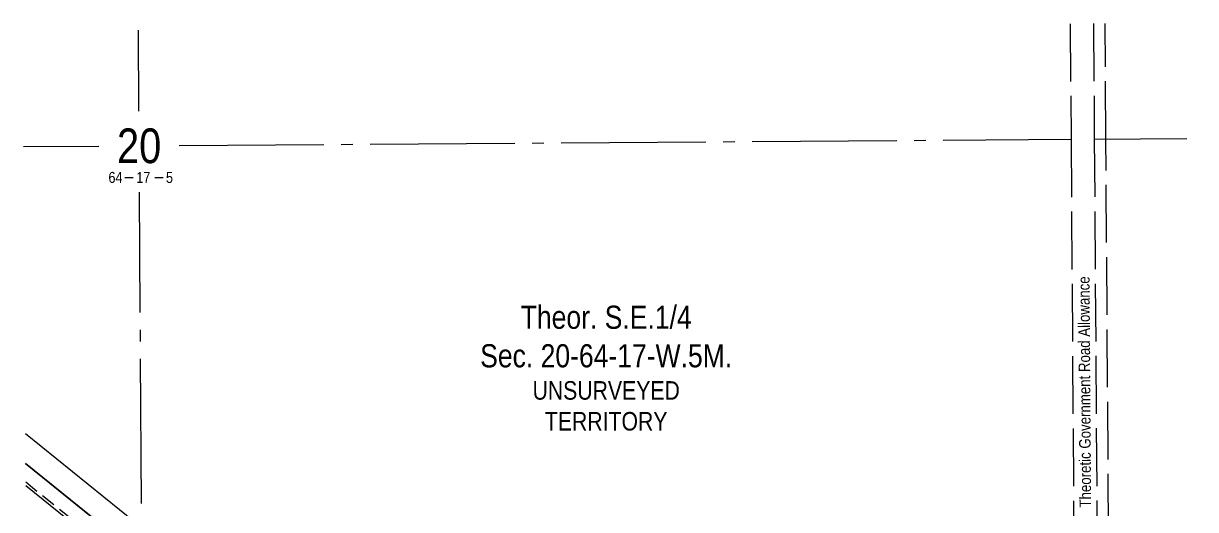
# Model space of a CAD drawing. Extents: x 528314 to 531043, y 6043383 to 6045203.
# Drawn here: x 530027 to 531040, y 6044777 to 6045198 of the extents above; entities that cross this region are included whole.
import ezdxf
from ezdxf.enums import TextEntityAlignment as Align

# ---------------------------------------------------------------- set-up
doc = ezdxf.new("R2010")
doc.units = 0
doc.header["$LTSCALE"] = 5
for name, pattern in [('foc-ACCESSROAD', [3.75, 2.5, -1.25]), ('foc-QUARTERLINE', [33, 25, -3, 2, -3]), ('foc-UNSURVEYED', [12.5, 10, -2.5])]:
    doc.linetypes.add(name, pattern=pattern)
for name, color, linetype in [('10', 1, 'Continuous'), ('9', 3, 'Continuous'), ('C-RW', 13, 'Continuous'), ('C-SYMBOL', 7, 'Continuous'), ('F-AR', 190, 'foc-ACCESSROAD'), ('F-RW', 190, 'Continuous'), ('L-QSEC', 8, 'foc-QUARTERLINE'), ('L-ROAD-T', 7, 'Continuous'), ('L-SECLBL', 7, 'Continuous'), ('L-UNS-T', 3, 'Continuous'), ('L-USEC', 7, 'foc-UNSURVEYED')]:
    doc.layers.add(name, color=color, linetype=linetype)
doc.styles.add('175L', font='ARIALN.TTF', dxfattribs={"height": 20})
doc.styles.add('80L', font='ARIALN.TTF', dxfattribs={"height": 10})
doc.styles.add('SIMPLEX', font='ARIALN.TTF')

# ---------------------------------------------------------------- blocks, each defined once
blk = doc.blocks.new('L-SECLBL')
at = {"layer": '9', "color": 7}
for p, q in [((-5.1, -27.8), (-12.3, -27.8)), ((20.7, -27.8), (13.5, -27.8))]:
    blk.add_line(p, q, dxfattribs=at)
at = {"layer": '10', "color": 2, "style": 'SIMPLEX'}
blk.add_attdef('SEC', text='', height=30, dxfattribs=at).set_placement((0, 0), align=Align.MIDDLE)
at = {"layer": '10', "color": 5, "style": '80L'}
blk.add_attdef('TWP', text='', height=9.5, dxfattribs=at).set_placement((-14.4, -27.4), align=Align.MIDDLE_RIGHT)
blk.add_attdef('RGE', text='', height=9.5, dxfattribs=at).set_placement((3.6, -27.4), align=Align.MIDDLE_CENTER)
blk.add_attdef('MER', text='', height=9.5, dxfattribs=at).set_placement((23.2, -27.4), align=Align.MIDDLE_LEFT)

msp = doc.modelspace()

# ---------------------------------------------------------------- linework, layer by layer
at = {"layer": 'C-RW', "flags": 128}
for points in [[(530028.625, 6044842.932), (530353.715, 6044580.228), (530576.203, 6044400.422), (530601.334, 6044431.53), (530679.079, 6044368.694), (530653.95, 6044337.604), (530716.113, 6044287.371), (531039.285, 6044027.279)], [(531039.462, 6044001.477), (530703.564, 6044271.811), (530625.836, 6044334.621), (530650.966, 6044365.713), (530604.319, 6044403.415), (530579.188, 6044372.308), (530341.151, 6044564.68), (530028.797, 6044817.092)]]:
    msp.add_lwpolyline(points, dxfattribs=at)
at = {"layer": 'F-AR', "flags": 128}
msp.add_lwpolyline([(530028.903, 6044801.157), (530129.393, 6044720.151), (530661.381, 6044291.295), (530939.06, 6044067.457), (530969.387, 6044043.009), (531039.565, 6043986.437)], dxfattribs=at)
at = {"layer": 'F-RW'}
for points in [[(530028.797, 6044817.092), (530129.289, 6044735.885), (530296.942, 6044600.405), (530305.223, 6044593.713), (530341.151, 6044564.68), (530579.183, 6044372.324), (530589.804, 6044363.741), (530625.837, 6044334.623), (530679.279, 6044291.436), (530703.564, 6044271.811), (530938.958, 6044082.377), (530969.285, 6044057.971), (531039.462, 6044001.495)], [(531039.594, 6043982.146), (530969.418, 6044038.621), (530939.09, 6044063.027), (530692.327, 6044261.616), (530655.631, 6044291.27), (530576.306, 6044355.374), (530564.999, 6044364.511), (530329.716, 6044554.645), (530129.418, 6044716.505), (530028.926, 6044797.759)]]:
    msp.add_lwpolyline(points, dxfattribs=at)
at = {"layer": 'L-QSEC'}
for p, q in [((530126.716, 6045121.837), (530126.25, 6045191.783)), ((530026.971, 6045091.137), (530092.241, 6045091.594)), ((530161.521, 6045092.08), (530932.015, 6045097.48)), ((530952.12, 6045097.621), (531031.96, 6045098.181)), ((530132.276, 6044287.593), (530127.183, 6045051.838))]:
    msp.add_line(p, q, dxfattribs=at)
at = {"layer": 'L-USEC'}
for p, q in [((530931.331, 6045197.426), (530932.015, 6045097.48)), ((530951.437, 6045197.566), (530952.12, 6045097.617)), ((530962.173, 6045097.691), (530961.49, 6045197.637)), ((530932.015, 6045097.48), (530934.766, 6044695.365)), ((530952.12, 6045097.617), (530954.871, 6044695.503)), ((530964.925, 6044695.579), (530962.173, 6045097.691))]:
    msp.add_line(p, q, dxfattribs=at)

# ---------------------------------------------------------------- block references
at = {"layer": 'L-SECLBL', "color": 1, "xscale": 0.999482, "yscale": 0.999482, "zscale": 0.999482}
msp.add_blockref('L-SECLBL', (530126.916, 6045091.837), dxfattribs=at).add_auto_attribs({'SEC': '20', 'TWP': '64', 'RGE': '17', 'MER': '5'})

# ---------------------------------------------------------------- texts
at = {"layer": 'C-SYMBOL', "color": 3, "insert": (530530.418, 6044953.609), "char_height": 20, "width": 215.98445, "attachment_point": 2, "style": '175L'}
msp.add_mtext('Theor. S.E.1/4\\PSec. 20-64-17-W.5M.', dxfattribs=at)
at = {"layer": 'L-ROAD-T', "style": '80L'}
msp.add_text('Theoretic Government Road Allowance', height=10, rotation=90.399062, dxfattribs=at).set_placement((530943.673, 6044878.996), align=Align.MIDDLE_CENTER)
at = {"layer": 'L-UNS-T', "color": 3, "insert": (530530.418, 6044866.875), "char_height": 16, "attachment_point": 5, "style": '80L'}
msp.add_mtext_dynamic_manual_height_columns('UNSURVEYED TERRITORY', width=126.47822, gutter_width=47.524, heights=[0], dxfattribs=at)

doc.saveas('drawing.dxf')
